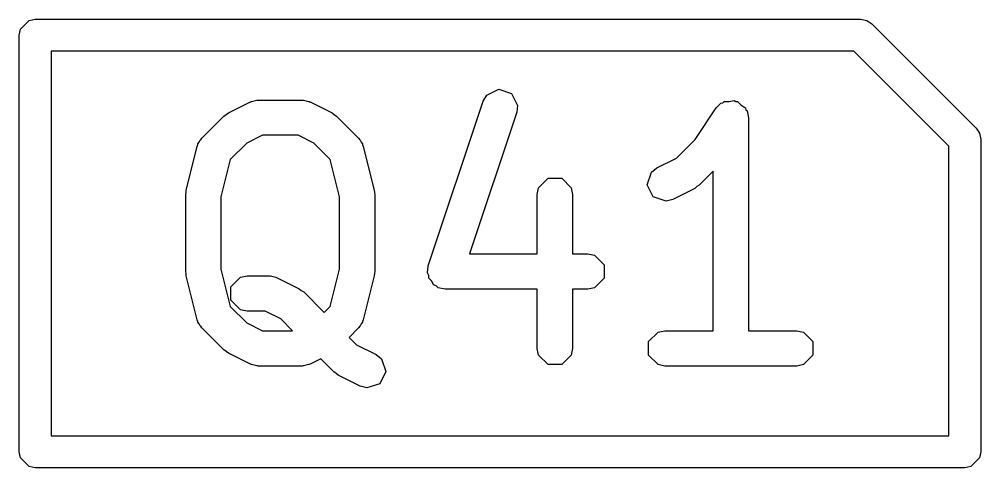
# Model space of a CAD drawing. Header units: millimetres. Extents: x 129 to 276, y -185 to -58.
# Drawn here: x 155.25 to 158.25, y -77.95 to -76.55 of the extents above; entities that cross this region are included whole.
import ezdxf

# ---------------------------------------------------------------- set-up
doc = ezdxf.new("R2010")
doc.units = ezdxf.units.MM
doc.layers.add('F.Fab', color=9, linetype='CONTINUOUS', true_color=0xafafaf)

msp = doc.modelspace()

# ---------------------------------------------------------------- linework, layer by layer
at = {"layer": 'F.Fab', "linetype": 'CONTINUOUS'}
for p, q in [((155.253806, -76.580866), (155.280866, -76.553806)), ((155.280866, -76.553806), (155.3, -76.55)), ((155.3, -76.55), (157.875, -76.55)), ((157.875, -76.55), (157.894134, -76.553806)), ((157.894134, -76.553806), (157.910355, -76.564645)), ((155.25, -76.6), (155.253806, -76.580866)), ((157.910355, -76.564645), (158.235355, -76.889644)), ((155.25, -77.9), (155.25, -76.6)), ((155.35, -76.65), (155.35, -77.85)), ((157.85429, -76.65), (155.35, -76.65)), ((158.15, -76.94571), (157.85429, -76.65)), ((156.70845, -76.787044), (156.746101, -76.768219)), ((156.746101, -76.768219), (156.786036, -76.781531)), ((156.697822, -76.805688), (156.70845, -76.787044)), ((156.786036, -76.781531), (156.804861, -76.819181)), ((155.902546, -76.842458), (155.971117, -76.808172)), ((155.971117, -76.808172), (155.973773, -76.807444)), ((155.973773, -76.807444), (155.974666, -76.806552)), ((155.974666, -76.806552), (155.983317, -76.804831)), ((155.983317, -76.804831), (155.991815, -76.802504)), ((155.991815, -76.802504), (155.993011, -76.802902)), ((155.993011, -76.802902), (155.995714, -76.802365)), ((155.995714, -76.802365), (156.132857, -76.802365)), ((156.132857, -76.802365), (156.135559, -76.802902)), ((156.135559, -76.802902), (156.136756, -76.802504)), ((156.136756, -76.802504), (156.145253, -76.804831)), ((156.145253, -76.804831), (156.153905, -76.806552)), ((156.153905, -76.806552), (156.154797, -76.807444)), ((156.154797, -76.807444), (156.157454, -76.808172)), ((156.157454, -76.808172), (156.226025, -76.842458)), ((156.526393, -77.319972), (156.697822, -76.805688)), ((156.804861, -76.819181), (156.802177, -76.840473)), ((157.358684, -76.925183), (157.424237, -76.826856)), ((157.424237, -76.826856), (157.439397, -76.811666)), ((157.439397, -76.811666), (157.444948, -76.810555)), ((157.444948, -76.810555), (157.448952, -76.806552)), ((157.448952, -76.806552), (157.464968, -76.806552)), ((157.464968, -76.806552), (157.480673, -76.803411)), ((157.480673, -76.803411), (157.485384, -76.806552)), ((157.485384, -76.806552), (157.491048, -76.806552)), ((157.491048, -76.806552), (157.502375, -76.817879)), ((157.502375, -76.817879), (157.515699, -76.826762)), ((157.515699, -76.826762), (157.516809, -76.832313)), ((155.81968, -76.921331), (155.888253, -76.85276)), ((155.888253, -76.85276), (155.895583, -76.847861)), ((155.895583, -76.847861), (155.902546, -76.842458)), ((156.226025, -76.842458), (156.232981, -76.847857)), ((156.232981, -76.847857), (156.240319, -76.85276)), ((156.240319, -76.85276), (156.308891, -76.921331)), ((156.802177, -76.840473), (156.65488, -77.282365)), ((157.516809, -76.832313), (157.520813, -76.836317)), ((157.520813, -76.836317), (157.525, -76.857365)), ((157.525, -76.857365), (157.525, -77.522365)), ((158.235355, -76.889644), (158.246194, -76.905865)), ((156.008697, -76.912365), (155.959723, -76.936851)), ((156.119874, -76.912365), (156.008697, -76.912365)), ((156.168847, -76.936852), (156.119874, -76.912365)), ((158.246194, -76.905865), (158.246194, -76.905866)), ((158.246194, -76.905866), (158.25, -76.925)), ((155.770927, -77.084025), (155.805213, -76.946882)), ((155.805213, -76.946882), (155.807757, -76.941495)), ((155.807757, -76.941495), (155.807758, -76.939175)), ((155.807758, -76.939175), (155.811499, -76.933574)), ((155.811499, -76.933574), (155.81438, -76.927478)), ((155.81438, -76.927478), (155.816371, -76.926283)), ((155.816371, -76.926283), (155.81968, -76.921331)), ((155.959723, -76.936851), (155.908233, -76.988341)), ((156.220336, -76.988339), (156.168847, -76.936852)), ((156.308891, -76.921331), (156.3122, -76.926284)), ((156.3122, -76.926284), (156.314191, -76.927479)), ((156.314191, -76.927479), (156.317069, -76.933572)), ((156.317069, -76.933572), (156.320813, -76.939175)), ((156.320813, -76.939175), (156.320813, -76.941496)), ((156.320813, -76.941496), (156.323358, -76.946883)), ((156.323358, -76.946883), (156.357643, -77.084026)), ((157.300277, -76.983591), (157.358684, -76.925183)), ((158.15, -77.85), (158.15, -76.94571)), ((158.25, -76.925), (158.25, -77.9)), ((155.908233, -76.988341), (155.879285, -77.104137)), ((156.249285, -77.104136), (156.220336, -76.988339)), ((157.239688, -77.013887), (157.300277, -76.983591)), ((157.209424, -77.066978), (157.222735, -77.027044)), ((157.222735, -77.027044), (157.239688, -77.013887)), ((157.415, -77.024431), (157.371748, -77.067685)), ((157.415, -77.522365), (157.415, -77.024431)), ((156.870616, -77.076317), (156.900381, -77.046552)), ((156.900381, -77.046552), (156.942477, -77.046552)), ((156.942477, -77.046552), (156.972242, -77.076317)), ((157.228249, -77.10463), (157.209424, -77.066978)), ((157.371748, -77.067685), (157.364414, -77.072584)), ((155.769285, -77.097365), (155.770599, -77.090757)), ((155.769285, -77.337365), (155.769285, -77.097365)), ((155.770599, -77.090757), (155.770927, -77.084025)), ((156.357643, -77.084026), (156.35797, -77.090757)), ((156.35797, -77.090757), (156.359285, -77.097365)), ((156.359285, -77.097365), (156.359285, -77.337365)), ((156.866429, -77.097365), (156.870616, -77.076317)), ((156.866429, -77.282365), (156.866429, -77.097365)), ((156.972242, -77.076317), (156.976429, -77.097365)), ((156.976429, -77.097365), (156.976429, -77.282365)), ((157.357454, -77.077987), (157.288882, -77.112273)), ((157.364414, -77.072584), (157.357454, -77.077987)), ((155.879285, -77.104137), (155.879285, -77.330593)), ((156.249285, -77.330593), (156.249285, -77.104136)), ((157.268183, -77.117941), (157.228249, -77.10463)), ((157.288882, -77.112273), (157.268183, -77.117941)), ((156.65488, -77.282365), (156.866429, -77.282365)), ((156.976429, -77.282365), (157.024286, -77.282365)), ((157.024286, -77.282365), (157.045334, -77.286552)), ((157.045334, -77.286552), (157.075099, -77.316317)), ((155.770599, -77.343972), (155.769285, -77.337365)), ((155.879285, -77.330593), (155.908234, -77.446389)), ((156.220336, -77.446389), (156.249285, -77.330593)), ((156.359285, -77.337365), (156.35797, -77.343972)), ((156.52371, -77.341264), (156.526393, -77.319972)), ((157.075099, -77.316317), (157.075099, -77.358413)), ((155.770927, -77.350705), (155.770599, -77.343972)), ((155.805213, -77.487848), (155.770927, -77.350705)), ((155.910615, -77.384889), (155.94038, -77.355124)), ((155.94038, -77.355124), (155.961428, -77.350937)), ((155.961428, -77.350937), (156.03, -77.350937)), ((156.03, -77.350937), (156.0327, -77.351474)), ((156.0327, -77.351474), (156.033898, -77.351075)), ((156.033898, -77.351075), (156.042406, -77.353404)), ((156.042406, -77.353404), (156.051048, -77.355124)), ((156.051048, -77.355124), (156.051939, -77.356015)), ((156.051939, -77.356015), (156.054596, -77.356743)), ((156.054596, -77.356743), (156.123167, -77.391028)), ((156.357643, -77.350704), (156.323358, -77.487847)), ((156.35797, -77.343972), (156.357643, -77.350704)), ((156.527758, -77.34936), (156.52371, -77.341264)), ((156.527758, -77.358413), (156.527758, -77.34936)), ((156.536811, -77.367466), (156.527758, -77.358413)), ((156.542535, -77.378914), (156.536811, -77.367466)), ((157.075099, -77.358413), (157.045334, -77.388178)), ((155.910615, -77.426985), (155.910615, -77.384889)), ((156.123167, -77.391028), (156.130133, -77.396434)), ((156.130133, -77.396434), (156.137462, -77.401331)), ((156.551121, -77.381776), (156.542535, -77.378914)), ((156.557523, -77.388178), (156.551121, -77.381776)), ((156.578571, -77.392365), (156.557523, -77.388178)), ((156.866429, -77.392365), (156.578571, -77.392365)), ((156.866429, -77.577365), (156.866429, -77.392365)), ((157.024286, -77.392365), (156.976429, -77.392365)), ((156.976429, -77.392365), (156.976429, -77.577365)), ((157.045334, -77.388178), (157.024286, -77.392365)), ((155.94038, -77.45675), (155.910615, -77.426985)), ((156.137462, -77.401331), (156.201428, -77.465297)), ((155.908234, -77.446389), (155.959722, -77.497877)), ((155.961428, -77.460937), (155.94038, -77.45675)), ((156.201428, -77.465297), (156.220336, -77.446389)), ((155.807758, -77.493235), (155.805213, -77.487848)), ((156.017016, -77.460937), (155.961428, -77.460937)), ((156.06599, -77.485423), (156.017016, -77.460937)), ((156.102932, -77.522365), (156.06599, -77.485423)), ((156.323358, -77.487847), (156.320813, -77.493234)), ((155.807758, -77.495555), (155.807758, -77.493235)), ((155.811499, -77.501155), (155.807758, -77.495555)), ((155.81438, -77.507252), (155.811499, -77.501155)), ((155.816371, -77.508446), (155.81438, -77.507252)), ((155.81968, -77.513399), (155.816371, -77.508446)), ((155.888252, -77.581971), (155.81968, -77.513399)), ((155.959722, -77.497877), (156.008698, -77.522365)), ((156.308891, -77.513399), (156.27921, -77.543079)), ((156.3122, -77.508445), (156.308891, -77.513399)), ((156.314191, -77.507251), (156.3122, -77.508445)), ((156.317069, -77.501157), (156.314191, -77.507251)), ((156.320813, -77.495555), (156.317069, -77.501157)), ((156.320813, -77.493234), (156.320813, -77.495555)), ((156.008698, -77.522365), (156.102932, -77.522365)), ((156.27921, -77.543079), (156.30258, -77.56645)), ((157.213472, -77.556317), (157.243237, -77.526552)), ((157.243237, -77.526552), (157.264285, -77.522365)), ((157.264285, -77.522365), (157.415, -77.522365)), ((157.525, -77.522365), (157.675714, -77.522365)), ((157.675714, -77.522365), (157.696762, -77.526552)), ((157.696762, -77.526552), (157.726527, -77.556317)), ((156.30258, -77.56645), (156.363168, -77.596744)), ((156.870616, -77.598413), (156.866429, -77.577365)), ((156.976429, -77.577365), (156.972242, -77.598413)), ((157.213472, -77.598413), (157.213472, -77.556317)), ((157.726527, -77.556317), (157.726527, -77.598413)), ((155.89558, -77.586867), (155.888252, -77.581971)), ((155.902547, -77.592274), (155.89558, -77.586867)), ((155.971117, -77.626558), (155.902547, -77.592274)), ((156.363168, -77.596744), (156.380121, -77.609902)), ((156.380121, -77.609902), (156.393433, -77.649836)), ((156.900381, -77.628178), (156.870616, -77.598413)), ((156.972242, -77.598413), (156.942477, -77.628178)), ((157.243237, -77.628178), (157.213472, -77.598413)), ((157.726527, -77.598413), (157.696762, -77.628178)), ((155.973773, -77.627285), (155.971117, -77.626558)), ((155.974666, -77.628178), (155.973773, -77.627285)), ((155.983319, -77.629899), (155.974666, -77.628178)), ((155.991816, -77.632226), (155.983319, -77.629899)), ((155.993011, -77.631827), (155.991816, -77.632226)), ((155.995714, -77.632365), (155.993011, -77.631827)), ((156.132857, -77.632365), (155.995714, -77.632365)), ((156.135557, -77.631827), (156.132857, -77.632365)), ((156.136755, -77.632227), (156.135557, -77.631827)), ((156.145263, -77.629897), (156.136755, -77.632227)), ((156.153905, -77.628178), (156.145263, -77.629897)), ((156.154796, -77.627286), (156.153905, -77.628178)), ((156.157453, -77.626559), (156.154796, -77.627286)), ((156.190568, -77.610001), (156.157453, -77.626559)), ((156.23111, -77.650542), (156.190568, -77.610001)), ((156.942477, -77.628178), (156.900381, -77.628178)), ((157.264285, -77.632365), (157.243237, -77.628178)), ((157.675714, -77.632365), (157.264285, -77.632365)), ((157.696762, -77.628178), (157.675714, -77.632365)), ((156.23844, -77.65544), (156.23111, -77.650542)), ((156.245403, -77.660844), (156.23844, -77.65544)), ((156.313974, -77.69513), (156.245403, -77.660844)), ((156.393433, -77.649836), (156.374606, -77.687487)), ((156.334672, -77.700798), (156.313974, -77.69513)), ((156.374606, -77.687487), (156.334672, -77.700798)), ((155.35, -77.85), (158.15, -77.85)), ((155.253806, -77.919134), (155.25, -77.9)), ((158.25, -77.9), (158.246194, -77.919134)), ((155.280866, -77.946194), (155.253806, -77.919134)), ((158.246194, -77.919134), (158.219134, -77.946194)), ((155.3, -77.95), (155.280866, -77.946194)), ((158.2, -77.95), (155.3, -77.95)), ((158.219134, -77.946194), (158.2, -77.95))]:
    msp.add_line(p, q, dxfattribs=at)

doc.saveas('drawing.dxf')
